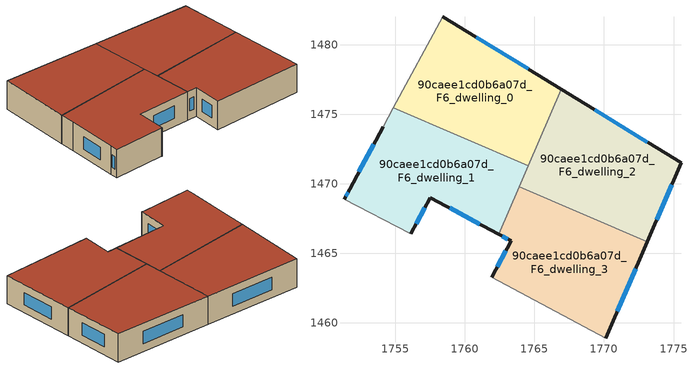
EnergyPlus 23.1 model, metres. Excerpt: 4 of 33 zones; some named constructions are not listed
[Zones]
90caee1cd0b6a07d_F6_dwelling_0
 floor to 90caee1cd0b6a07d_F5_dwelling_0 (EU_floor_Construction): 1766.93,1476.79 1764.56,1471.29 1754.86,1475.46 1758.43,1482.01 z18
 wall outside (EU_wall_Construction): 1766.93,1476.79 1758.43,1482.01 z18:21
 wall to 90caee1cd0b6a07d_F6_dwelling_1 (EU_wall_Construction): 1754.86,1475.46 1764.56,1471.29 z18:21
 wall adiabatic (EU_wall_Construction): 1758.43,1482.01 1754.86,1475.46 z18:21
 wall to 90caee1cd0b6a07d_F6_dwelling_2 (EU_wall_Construction): 1764.56,1471.29 1766.93,1476.79 z18:21
 window (EU_Window_Construction): 1764.54,1478.25 1760.81,1480.55 z18.84:20.16
 roof outside (EU_roof_Construction): 1764.56,1471.29 1766.93,1476.79 1758.43,1482.01 1754.86,1475.46 z21
90caee1cd0b6a07d_F6_dwelling_1
 floor to 90caee1cd0b6a07d_F5_dwelling_1 (EU_floor_Construction): 1764.56,1471.29 1762.45,1466.37 1757.52,1469 1756.12,1466.4 1756.05,1466.44 1751.32,1468.91 1751.72,1469.61 1754.12,1474.11 1754.86,1475.46 z18
 wall outside (EU_wall_Construction): 1754.12,1474.11 1751.72,1469.61 1751.32,1468.91 / 1756.12,1466.4 1757.52,1469 1762.45,1466.37 z18:21
 wall adiabatic (EU_wall_Construction): 1754.86,1475.46 1754.12,1474.11 / 1751.32,1468.91 1756.05,1466.44 1756.12,1466.4 z18:21
 wall to 90caee1cd0b6a07d_F6_dwelling_3 (EU_wall_Construction): 1762.45,1466.37 1763.92,1469.8 z18:21
 wall to 90caee1cd0b6a07d_F6_dwelling_2 (EU_wall_Construction): 1763.92,1469.79 1764.56,1471.29 z18:21
 window (EU_Window_Construction): 1751.61,1469.41 1751.43,1469.1 / 1753.45,1472.85 1752.39,1470.87 / 1758.9,1468.26 1761.07,1467.11 / 1756.51,1467.13 1757.13,1468.27 z18.84:20.16
 roof outside (EU_roof_Construction): 1762.45,1466.37 1764.56,1471.29 1754.86,1475.46 1754.12,1474.11 1751.72,1469.61 1751.32,1468.91 1756.05,1466.44 1756.12,1466.4 1757.52,1469 z21
90caee1cd0b6a07d_F6_dwelling_2
 floor to 90caee1cd0b6a07d_F5_dwelling_2 (EU_floor_Construction): 1775.54,1471.5 1773.11,1465.85 1763.92,1469.79 1766.93,1476.79 z18
 wall outside (EU_wall_Construction): 1773.11,1465.85 1775.54,1471.5 1766.93,1476.79 z18:21
 wall to 90caee1cd0b6a07d_F6_dwelling_3 (EU_wall_Construction): 1763.92,1469.79 1773.11,1465.85 z18:21
 window (EU_Window_Construction): 1773.79,1467.43 1774.86,1469.92 / 1773.12,1472.98 1769.34,1475.31 z18.84:20.16
 roof outside (EU_roof_Construction): 1773.11,1465.85 1775.54,1471.5 1766.93,1476.79 1763.92,1469.79 z21
90caee1cd0b6a07d_F6_dwelling_3
 floor to 90caee1cd0b6a07d_F5_dwelling_3 (EU_floor_Construction): 1773.11,1465.85 1770.13,1458.89 1761.92,1463.3 1763.33,1465.9 1762.45,1466.37 1763.92,1469.79 z18
 wall outside (EU_wall_Construction): 1762.45,1466.37 1763.33,1465.9 1761.92,1463.3 / 1770.13,1458.89 1773.11,1465.85 z18:21
 wall adiabatic (EU_wall_Construction): 1761.92,1463.3 1770.13,1458.89 z18:21
 window (EU_Window_Construction): 1762.93,1465.17 1762.32,1464.03 / 1762.7,1466.24 1763.08,1466.03 / 1770.97,1460.84 1772.28,1463.9 z18.84:20.16
 roof outside (EU_roof_Construction): 1770.13,1458.89 1773.11,1465.85 1763.92,1469.79 1762.45,1466.37 1763.33,1465.9 1761.92,1463.3 z21
[SCHEDULE:FILE] Column Number=1; Rows to Skip at Top=0; Number of Hours of Data=8760; Column Separator=Comma; Interpolate to Timestep=No; Minutes per Item=60; Adjust Schedule for Daylight Savings=Yes
Name | File
EU_Step8_GainSchedule_90caee1cd0b6a07d_F4_dwelling_3_f000 | ../../schedules/90caee1cd0b6a07d/90caee1cd0b6a07d_F4_dwelling_3_f000_gain.csv
EU_Step8_GainSchedule_90caee1cd0b6a07d_F4_dwelling_4_f000 | ../../schedules/90caee1cd0b6a07d/90caee1cd0b6a07d_F4_dwelling_4_f000_gain.csv
EU_Step8_GainSchedule_90caee1cd0b6a07d_F5_dwelling_0_f000 | ../../schedules/90caee1cd0b6a07d/90caee1cd0b6a07d_F5_dwelling_0_f000_gain.csv
EU_Step8_GainSchedule_90caee1cd0b6a07d_F5_dwelling_1_f000 | ../../schedules/90caee1cd0b6a07d/90caee1cd0b6a07d_F5_dwelling_1_f000_gain.csv
EU_Step8_GainSchedule_90caee1cd0b6a07d_F5_dwelling_2_f000 | ../../schedules/90caee1cd0b6a07d/90caee1cd0b6a07d_F5_dwelling_2_f000_gain.csv
EU_Step8_GainSchedule_90caee1cd0b6a07d_F5_dwelling_3_f000 | ../../schedules/90caee1cd0b6a07d/90caee1cd0b6a07d_F5_dwelling_3_f000_gain.csv
